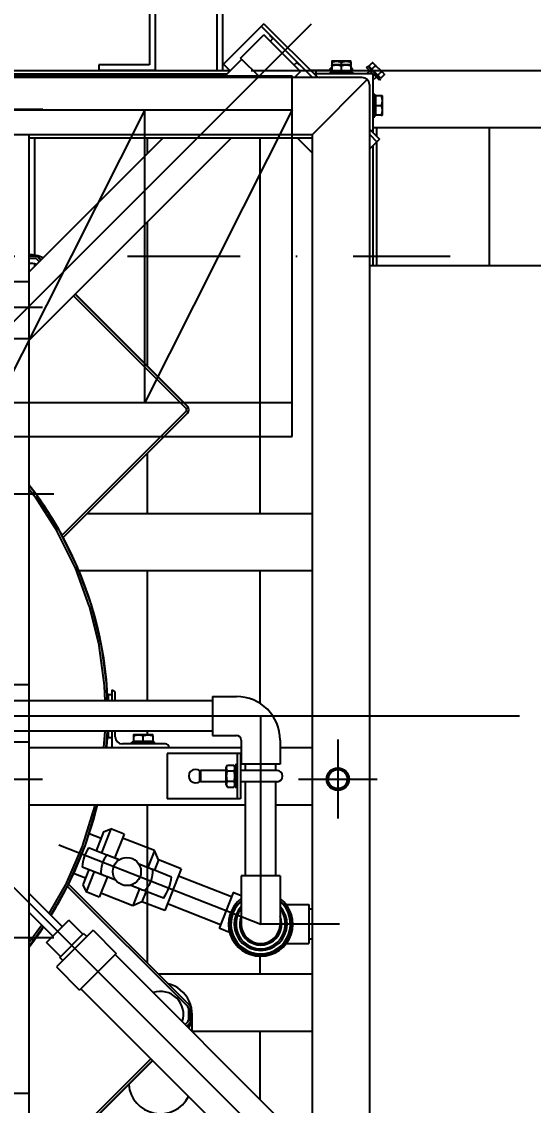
# Model space of a CAD drawing. Extents: x 0 to 21025, y 0 to 14850.
# Drawn here: x 13148 to 13602, y 5277 to 6239 of the extents above; entities that cross this region are included whole.
import ezdxf
from ezdxf import colors
from ezdxf.entities.mleader import LeaderData, LeaderLine
from ezdxf.math import Vec2, Vec3

# ---------------------------------------------------------------- set-up
doc = ezdxf.new("R2010")
doc.units = 0
doc.header["$LTSCALE"] = 200
doc.header["$MEASUREMENT"] = 0
doc.header["$PDMODE"] = 35
doc.header["$PDSIZE"] = 5
for name, pattern in [('CENTER', [2, 1.25, -0.25, 0.25, -0.25]), ('DASHDOT', [1, 0.5, -0.25, 0, -0.25]), ('DASHED2', [0.375, 0.25, -0.125])]:
    doc.linetypes.add(name, pattern=pattern)
for name, color, linetype in [('CENTRO', 1, 'DASHDOT'), ('DIM', 1, 'Continuous'), ('FRL2', 2, 'Continuous'), ('M2', 2, 'Continuous'), ('M3', 3, 'Continuous'), ('M4', 4, 'Continuous'), ('MC1', 8, 'CENTER'), ('MT2', 1, 'DASHED2')]:
    doc.layers.add(name, color=color, linetype=linetype)
doc.styles.add('ROMANS', font='romans.shx')
doc.dimstyles.new('CEMI-1. 25', dxfattribs={"dimscale": 25, "dimtxt": 2.5, "dimasz": 2.5, "dimexe": 1, "dimexo": 1, "dimtad": 1, "dimdec": 0, "dimtxsty": 'ROMANS', "dimcen": 0, "dimclrd": 1, "dimclre": 1, "dimclrt": 3, "dimadec": 0, "dimazin": 2, "dimtfac": 1, "dimtdec": 0, "dimtmove": 0, "dimatfit": 3, "dimfxl": 1.25, "dimlwd": -1, "dimlwe": -1, "dimarcsym": 1})

# ---------------------------------------------------------------- blocks, each defined once
blk = doc.blocks.new('ghfgh')
at = {"layer": 'M2'}
for p, q in [((14185.26, -10445.8), (14185.26, -10480.4)), ((14185.26, -10445.8), (14206.7, -10445.8)), ((14185.26, -10449.76), (13990.77, -10449.76)), ((14185.26, -10476.43), (13990.77, -10476.43)), ((14185.26, -10480.4), (14206.7, -10480.4)), ((14210.84, -10484.54), (14210.84, -10505.98)), ((14245.44, -10484.54), (14245.44, -10505.98)), ((14210.31, -10496.5), (14145.31, -10496.5)), ((14145.31, -10496.5), (14145.31, -10536.5)), ((14207.14, -10496.5), (14207.14, -10536.5)), ((14210.31, -10496.5), (14210.31, -10536.5)), ((14174.14, -10512.2), (14174.84, -10511.5)), ((14174.14, -10520.8), (14174.14, -10512.2)), ((14174.84, -10511.5), (14174.84, -10521.5)), ((14197.44, -10511.5), (14174.84, -10511.5)), ((14197.44, -10508.85), (14198.69, -10506.68)), ((14197.44, -10524.15), (14197.44, -10508.85)), ((14198.69, -10506.68), (14204.19, -10506.68)), ((14198.69, -10511.67), (14204.19, -10511.67)), ((14205.44, -10508.85), (14204.19, -10506.68)), ((14205.44, -10506.5), (14205.44, -10526.5)), ((14207.14, -10506.5), (14205.44, -10506.5)), ((14242.64, -10511.5), (14210.31, -10511.5)), ((14245.44, -10505.98), (14210.84, -10505.98)), ((14214.8, -10511.5), (14214.8, -10505.98)), ((14241.47, -10511.5), (14241.47, -10505.98)), ((14174.14, -10520.8), (14174.84, -10521.5)), ((14197.44, -10521.5), (14174.84, -10521.5)), ((14197.44, -10524.15), (14198.69, -10526.31)), ((14204.19, -10521.32), (14198.69, -10521.32)), ((14205.44, -10524.15), (14204.19, -10526.31)), ((14242.64, -10521.5), (14210.31, -10521.5)), ((14214.8, -10604.96), (14214.8, -10521.5)), ((14241.47, -10604.96), (14241.47, -10521.5)), ((14198.69, -10526.31), (14204.19, -10526.31)), ((14207.14, -10526.5), (14205.44, -10526.5)), ((14210.31, -10536.5), (14145.31, -10536.5)), ((14086.53, -10571.86), (14076.01, -10567.72)), ((14088.81, -10566.05), (14082.23, -10582.8)), ((14095.14, -10563.29), (14086.78, -10584.59)), ((14088.81, -10566.05), (14095.14, -10563.29)), ((14106.93, -10567.92), (14095.14, -10563.29)), ((14106.93, -10567.92), (14098.56, -10589.22)), ((14133.91, -10582.62), (14105.53, -10571.47)), ((14091.73, -10586.53), (14075.44, -10580.14)), ((14133.91, -10582.62), (14127.97, -10597.75)), ((14137.45, -10590.73), (14133.79, -10600.04)), ((14137.45, -10590.73), (14133.91, -10582.62)), ((14157.66, -10598.67), (14137.45, -10590.73)), ((14069.67, -10596.89), (14086.55, -10603.52)), ((14075.76, -10599.28), (14070.39, -10612.95)), ((14080.31, -10601.07), (14073.15, -10619.28)), ((14149.14, -10606.07), (14132.37, -10599.48)), ((14157.66, -10598.67), (14143.03, -10635.9)), ((14072.67, -10607.14), (14062.15, -10603.01)), ((14092.09, -10605.7), (14084.94, -10623.91)), ((14155.22, -10604.87), (14202.3, -10623.36)), ((14245.44, -10604.96), (14210.84, -10604.96)), ((14210.84, -10604.96), (14210.84, -10647.84)), ((14245.44, -10604.96), (14245.44, -10647.84)), ((14070.39, -10612.95), (14073.15, -10619.28)), ((14084.94, -10623.91), (14073.15, -10619.28)), ((14114.71, -10631.5), (14086.34, -10620.35)), ((14120.66, -10616.37), (14114.71, -10631.5)), ((14126.48, -10618.65), (14122.82, -10627.96)), ((14125.06, -10618.1), (14141.83, -10624.68)), ((14203.36, -10620.65), (14191.48, -10650.89)), ((14210.84, -10622.78), (14204.34, -10620.23)), ((14122.82, -10627.96), (14114.71, -10631.5)), ((14143.03, -10635.9), (14122.82, -10627.96)), ((14145.47, -10629.69), (14192.55, -10648.18)), ((14250.79, -10630.54), (14271.02, -10630.54)), ((14271.02, -10630.54), (14271.02, -10665.14)), ((14273.79, -10634.5), (14271.02, -10634.5)), ((14200.63, -10655.3), (14191.91, -10651.87)), ((14250.79, -10665.14), (14271.02, -10665.14)), ((14273.79, -10661.17), (14271.02, -10661.17))]:
    blk.add_line(p, q, dxfattribs=at)
blk.add_circle((14109.44, -10601.22), 12.5, dxfattribs=at)
for centre, radius, start, end in [((14206.7, -10484.54), 38.74, 0, 90), ((14206.7, -10484.54), 4.14, 0, 90), ((14170.31, -10516.5), 6, 48.20905, 311.79095), ((14242.64, -10516.5), 5, 270, 90), ((14109.44, -10601.22), 40, 148.19681, 173.79073), ((14068.46, -10577.24), 2, 336.72414, 342.93103), ((14068.46, -10577.24), 4, 336.72414, 342.93103), ((14109.44, -10601.22), 23, 140.33122, 185.74838), ((14109.44, -10601.22), 23, 312.78589, 4.32881), ((14109.44, -10601.22), 40, 324.07984, 353.03486), ((14204.06, -10620.93), 0.756, 68.55735, 158.55735), ((14228.14, -10647.84), 28.5, 127.37416, 52.62584), ((14228.14, -10647.84), 27, 129.84708, 50.15292), ((14228.14, -10647.84), 26.44, 130.86844, 49.13156), ((14228.14, -10647.84), 23.4, 137.68214, 42.31786), ((14228.14, -10647.84), 21.9, 142.19245, 37.80755), ((14228.14, -10647.84), 18.62, 158.31526, 21.68474), ((14228.14, -10647.84), 17.3, 180, 0), ((14192.19, -10651.17), 0.756, 158.55735, 248.55735)]:
    blk.add_arc(centre, radius, start, end, dxfattribs=at)
for points, weights in [([(14198.69, -10511.67), (14197.25, -10509.18), (14198.69, -10506.68)], [1, 1.15804961504, 1]), ([(14198.69, -10521.32), (14197.32, -10516.5), (14198.69, -10511.67)], [1, 1.1481454356, 1]), ([(14204.19, -10506.68), (14205.63, -10509.18), (14204.19, -10511.67)], [1, 1.15804961504, 1]), ([(14204.19, -10511.67), (14205.56, -10516.5), (14204.19, -10521.32)], [1, 1.1481454356, 1]), ([(14198.69, -10526.31), (14197.25, -10523.82), (14198.69, -10521.32)], [1, 1.15804961504, 1]), ([(14204.19, -10521.32), (14205.63, -10523.82), (14204.19, -10526.31)], [1, 1.15804961504, 1]), ([(14102.55, -10590.78), (14098.74, -10589.29), (14091.73, -10586.53)], [1, 1.05833764344, 1]), ([(14132.37, -10599.48), (14124.4, -10596.35), (14120.07, -10594.65)], [1, 1.07739880307, 1]), ([(14086.55, -10603.52), (14094.81, -10606.76), (14099.3, -10608.52)], [1, 1.08385277719, 1]), ([(14112.76, -10613.27), (14117.09, -10614.97), (14125.06, -10618.1)], [1, 1.07739880307, 1])]:
    blk.add_rational_spline(points, weights, degree=2, dxfattribs=at)
at = {"layer": 'M3'}
for p, q in [((14230.96, -9848.48), (14195.04, -9884.4)), ((14228.72, -9850.73), (14274.26, -9896.27)), ((14230.96, -9848.48), (14278.75, -9896.27)), ((14210.33, -9879.01), (14230.84, -9858.5)), ((14263.37, -9891.03), (14230.84, -9858.5)), ((14236.5, -9864.16), (14239.32, -9861.33)), ((14195.19, -9896.27), (14211.39, -9880.07)), ((14227.59, -9896.27), (14210.33, -9879.01)), ((14201.05, -9890.41), (14195.04, -9884.4)), ((14257.71, -9885.37), (14260.54, -9882.55)), ((14291.27, -9888.22), (14289.77, -9888.22)), ((14289.77, -9889.92), (14289.77, -9888.22)), ((14308.27, -9881.82), (14291.27, -9881.82)), ((14291.27, -9882.58), (14291.27, -9885)), ((14308.27, -9885), (14291.27, -9885)), ((14291.27, -9885.76), (14291.27, -9890.8)), ((14299.77, -9885), (14299.77, -9882.58)), ((14299.77, -9890.8), (14299.77, -9885.76)), ((14308.27, -9882.58), (14308.27, -9885)), ((14308.27, -9885.76), (14308.27, -9890.8)), ((14309.77, -9888.22), (14308.27, -9888.22)), ((14309.77, -9889.92), (14309.77, -9888.22)), ((14322.18, -9887.37), (14323.31, -9886.24)), ((14333.49, -9898.69), (14322.18, -9887.37)), ((14334.62, -9897.55), (14323.31, -9886.24)), ((14324.09, -9886.17), (14327, -9883.25)), ((14324.09, -9886.17), (14327, -9883.25)), ((14326.73, -9888.82), (14324.09, -9886.17)), ((14324.09, -9886.17), (14324.09, -9886.17)), ((14324.94, -9887.87), (14325.36, -9887.44)), ((14329.65, -9885.9), (14326.73, -9888.82)), ((14326.75, -9888.83), (14326.73, -9888.82)), ((14326.75, -9888.83), (14329.66, -9885.91)), ((14334.69, -9896.78), (14326.75, -9888.83)), ((14327.82, -9883.25), (14327, -9883.25)), ((14337.61, -9893.04), (14327.82, -9883.25)), ((14329.66, -9885.91), (14329.65, -9885.9)), ((14318.24, -9896.27), (13197.29, -9896.27)), ((13248.23, -9889.92), (14200.56, -9889.92)), ((13251.41, -9893.1), (14198.37, -9893.1)), ((14027.77, -9896.27), (14027.77, -9893.1)), ((14127.77, -9896.27), (14127.77, -9893.1)), ((14258.12, -9896.27), (14263.37, -9891.03)), ((14291.27, -9889.92), (14272.4, -9889.92)), ((14273.79, -9947.07), (14322.73, -9898.13)), ((14327.77, -9893.1), (14275.58, -9893.1)), ((14276.97, -9889.92), (14276.97, -9893.22)), ((14289.77, -9891.4), (14309.77, -9891.4)), ((14289.77, -9891.4), (14289.77, -9893.1)), ((14308.27, -9890.8), (14291.27, -9890.8)), ((14292.07, -9891.4), (14292.07, -9890.8)), ((14307.47, -9891.4), (14307.47, -9890.8)), ((14308.27, -9889.92), (14324.73, -9889.92)), ((14309.77, -9891.4), (14309.77, -9893.1)), ((14322.11, -9893.1), (14325.01, -9890.2)), ((14327.77, -9893.1), (14327.77, -9945.29)), ((14327.77, -9898.75), (14330.66, -9895.86)), ((14334.95, -9891.2), (14332.04, -9894.12)), ((14332.05, -9894.13), (14334.96, -9891.22)), ((14333, -9895.93), (14333.42, -9895.5)), ((14333.49, -9898.69), (14334.62, -9897.55)), ((14334.49, -9889.92), (14674.59, -9889.92)), ((14337.61, -9893.86), (14334.69, -9896.78)), ((14334.69, -9896.78), (14337.61, -9893.86)), ((14334.69, -9896.78), (14334.69, -9896.78)), ((14334.96, -9891.22), (14334.95, -9891.2)), ((14337.61, -9893.04), (14337.61, -9893.86)), ((14324.59, -9902.62), (14324.59, -11023.57)), ((14327.77, -9911.1), (14329.47, -9911.1)), ((14329.47, -9931.1), (14329.47, -9911.1)), ((14329.47, -9913.4), (14330.07, -9913.4)), ((14335.11, -9912.6), (14330.07, -9912.6)), ((14330.07, -9912.6), (14330.07, -9929.6)), ((14335.87, -9912.6), (14335.87, -9929.6)), ((14330.07, -9921.1), (14335.11, -9921.1)), ((14327.77, -9931.1), (14329.47, -9931.1)), ((14329.47, -9928.8), (14330.07, -9928.8)), ((14335.11, -9929.6), (14330.07, -9929.6)), ((14273.79, -9947.07), (13241.74, -9947.07)), ((14022.46, -9947.07), (14022.46, -10979.12)), ((14273.79, -9947.07), (14273.79, -10979.12)), ((14324.59, -9942.11), (14333.49, -9951.01)), ((14324.59, -9946.6), (14331.25, -9953.26)), ((14327.64, -9943.9), (14327.77, -9943.9)), ((14327.77, -9940.72), (14623.79, -9940.72)), ((14330.94, -9940.72), (14330.94, -9948.46)), ((14430.94, -9940.72), (14430.94, -10063.1)), ((14273.79, -9950.25), (14022.46, -9950.25)), ((14022.46, -10129.81), (14202.03, -9950.25)), ((14022.46, -10069), (14141.22, -9950.25)), ((14027.77, -10054.02), (14027.77, -9950.25)), ((14127.77, -9963.7), (14127.77, -9950.25)), ((14227.77, -10283.26), (14227.77, -9950.25)), ((14273.79, -9963.15), (14260.89, -9950.25)), ((14333.49, -9951.01), (14324.59, -9959.91)), ((14327.77, -9956.74), (14327.77, -10063.1)), ((14330.94, -9953.56), (14330.94, -10063.1)), ((14127.77, -10152.59), (14127.77, -10024.51)), ((14029.75, -10054.57), (14022.46, -10054.57)), ((14027.89, -10054.77), (14022.46, -10054.77)), ((14022.46, -10056.77), (14027.89, -10056.77)), ((14027.77, -10063.7), (14027.77, -10061.88)), ((14029.31, -10057.36), (14031.71, -10059.76)), ((14033.32, -10058.14), (14029.75, -10054.57)), ((14030.72, -10055.94), (14033.12, -10058.34)), ((14324.59, -10063.1), (14724.59, -10063.1)), ((13493.07, -10077.3), (14022.46, -10077.3)), ((14062.11, -10090.16), (14161.85, -10189.9)), ((14063.53, -10088.75), (14163.27, -10188.48)), ((14162.76, -10187.58), (14063.72, -10088.55)), ((13493.07, -10128.1), (14022.46, -10128.1)), ((14051.54, -10303.04), (14161.85, -10192.73)), ((14163.27, -10194.14), (14052.87, -10304.54)), ((14127.77, -10283.26), (14127.77, -10229.64)), ((14029.72, -10267.49), (14022.46, -10258.47)), ((14028.16, -10268.74), (14022.46, -10261.66)), ((14027.21, -10264.37), (14025.78, -10265.79)), ((14047.58, -10299.12), (14028.28, -10268.92)), ((14049.27, -10298.04), (14029.97, -10267.84)), ((14074.14, -10283.26), (14273.79, -10283.26)), ((14063.61, -10331.41), (14047.69, -10299.31)), ((14065.41, -10330.52), (14049.48, -10298.42)), ((14051.54, -10303.04), (14052.96, -10304.45)), ((14052.76, -10304.25), (14052.71, -10304.25)), ((14076.06, -10365.25), (14063.7, -10331.61)), ((14077.94, -10364.56), (14065.58, -10330.92)), ((14066.92, -10334.06), (14273.79, -10334.06)), ((14127.77, -10449.76), (14127.77, -10334.06)), ((14227.77, -10452.03), (14227.77, -10334.06)), ((14084.77, -10400.24), (14076.12, -10365.46)), ((14086.71, -10399.76), (14078.06, -10364.98)), ((14089.65, -10435.96), (14084.81, -10400.45)), ((14091.63, -10435.69), (14086.8, -10400.18)), ((13837.77, -10435.1), (14022.46, -10435.1)), ((14090.04, -10449.76), (14089.67, -10436.18)), ((14092.04, -10449.76), (14091.67, -10436.13)), ((14092.77, -10444.1), (14092.77, -10449.76)), ((14092.77, -10444.1), (14095.94, -10444.1)), ((14096.07, -10440.3), (14095.94, -10440.3)), ((14095.94, -10440.3), (14095.94, -10449.76)), ((14099.12, -10449.76), (14099.12, -10443.34)), ((14089.1, -10491.1), (14090.29, -10476.43)), ((14091.1, -10491.1), (14092.3, -10476.43)), ((14092.77, -10476.43), (14092.77, -10482.1)), ((14095.94, -10476.43), (14095.94, -10491.1)), ((14099.12, -10481.57), (14099.12, -10476.43)), ((14127.77, -10479.82), (14127.77, -10476.43)), ((13969.27, -10485.9), (14022.46, -10485.9)), ((14092.77, -10482.1), (14095.94, -10482.1)), ((14133.94, -10486.22), (14113.94, -10486.22)), ((14113.94, -10487.92), (14113.94, -10486.22)), ((14132.44, -10479.82), (14115.44, -10479.82)), ((14115.44, -10480.58), (14115.44, -10485.62)), ((14132.44, -10485.62), (14115.44, -10485.62)), ((14116.24, -10486.22), (14116.24, -10485.62)), ((14123.94, -10485.62), (14123.94, -10480.58)), ((14131.64, -10486.22), (14131.64, -10485.62)), ((14132.44, -10480.58), (14132.44, -10485.62)), ((14133.94, -10487.92), (14133.94, -10486.22)), ((14022.46, -10491.1), (14210.84, -10491.1)), ((14143.69, -10487.92), (14105.47, -10487.92)), ((14146.74, -10491.1), (14146.74, -10490.97)), ((14245.44, -10491.1), (14273.79, -10491.1)), ((14022.46, -10541.9), (14214.8, -10541.9)), ((14070.37, -10577.83), (14080.89, -10543.56)), ((14080.94, -10543.35), (14081.22, -10541.9)), ((14082.91, -10543.73), (14083.26, -10541.9)), ((14127.77, -10682.55), (14127.77, -10541.9)), ((14241.47, -10541.9), (14273.79, -10541.9)), ((14072.28, -10578.41), (14082.8, -10544.15)), ((14056.13, -10610.95), (14070.3, -10578.03)), ((14057.97, -10611.74), (14072.13, -10578.82)), ((14040.6, -10638.45), (14056.04, -10611.15)), ((14052.29, -10650.14), (14022.46, -10620.31)), ((14042.07, -10639.92), (14057.78, -10612.13)), ((14056.42, -10614.04), (14057.84, -10612.62)), ((14056.42, -10614.04), (14163.51, -10721.12)), ((14166.29, -10721.08), (14057.64, -10612.43)), ((14043.81, -10658.63), (14022.46, -10637.28)), ((14033.86, -10648.68), (14022.46, -10664.55)), ((14038.15, -10664.28), (14057.95, -10644.49)), ((14070.33, -10656.86), (14057.95, -10644.49)), ((14035.29, -10650.11), (14022.46, -10667.98)), ((14079.52, -10653.32), (14046.99, -10685.85)), ((14049.82, -10677.37), (14071.03, -10656.15)), ((14073.86, -10658.98), (14071.03, -10656.15)), ((14079.52, -10653.32), (14100.02, -10673.83)), ((14024.99, -10661.03), (14026.42, -10662.46)), ((14050.53, -10676.66), (14038.15, -10664.28)), ((14052.65, -10680.19), (14049.82, -10677.37)), ((14100.02, -10673.83), (14067.5, -10706.36)), ((14098.96, -10674.89), (14273.79, -10849.72)), ((14227.77, -10692.13), (14227.77, -10676.33)), ((14046.99, -10685.85), (14067.5, -10706.36)), ((14137.34, -10692.13), (14273.79, -10692.13)), ((14068.56, -10705.3), (14273.79, -10910.53)), ((14164.09, -10722.54), (14164.09, -10733.22)), ((14166.09, -10733.22), (14166.09, -10722.54)), ((14166.29, -10735.08), (14166.29, -10721.08)), ((14163.51, -10734.64), (14161.11, -10737.04)), ((14164.92, -10736.05), (14162.52, -10738.45)), ((14162.72, -10738.65), (14166.29, -10735.08)), ((14167.3, -10743.22), (14167.3, -10728.08)), ((14167.3, -10742.93), (14273.79, -10742.93)), ((14227.77, -10803.7), (14227.77, -10742.93)), ((14130.7, -10767.44), (14030.97, -10867.18)), ((14132.12, -10768.86), (14032.38, -10868.6)), ((14033.28, -10868.08), (14132.31, -10769.05)), ((14022.46, -10798.1), (13493.07, -10798.1))]:
    blk.add_line(p, q, dxfattribs=at)
for radius in [10, 8.5]:
    blk.add_circle((14296.59, -10519.1), radius, dxfattribs=at)
for centre, radius, start, end in [((14280.02, -9893.22), 3.05, 180, 270), ((14318.24, -9902.62), 6.35, 0, 90), ((14327.64, -9940.85), 3.05, 180, 270), ((14022.75, -10081.7), 28.13, 64.04691, 90.58095), ((14022.75, -10081.7), 20.44, 71.68721, 90.79952), ((14027.89, -10058.77), 4, 45, 90), ((14027.89, -10058.77), 2, 45, 90), ((14159.22, -10191.12), 5, 22.31099, 45), ((14160.44, -10191.31), 2, 315, 45), ((14160.44, -10191.31), 4, 315, 45), ((13757.77, -10463.1), 335, 28.60604, 37.80193), ((14026.6, -10270), 2, 32.58621, 38.7931), ((14026.6, -10270), 4, 32.58621, 38.7931), ((14045.9, -10300.19), 2, 26.37931, 32.58621), ((14045.9, -10300.19), 4, 26.37931, 32.58621), ((13757.77, -10463.1), 335, 2.28132, 28.32408), ((14061.82, -10332.3), 2, 20.17241, 26.37931), ((14061.82, -10332.3), 4, 20.17241, 26.37931), ((14074.18, -10365.94), 2, 13.96552, 20.17241), ((14074.18, -10365.94), 4, 13.96552, 20.17241), ((14082.83, -10400.72), 2, 7.75862, 13.96552), ((14082.83, -10400.72), 4, 7.75862, 13.96552), ((14087.67, -10436.23), 2, 1.55172, 7.75862), ((14087.67, -10436.23), 4, 1.55172, 7.75862), ((14096.07, -10443.34), 3.05, 0, 90), ((13757.77, -10463.1), 335, 355.20551, 357.71868), ((14105.47, -10481.57), 6.35, 180, 270), ((14143.69, -10490.97), 3.05, 0, 90), ((13757.77, -10463.1), 335, 333.37994, 346.39518), ((14078.98, -10542.98), 2, 342.93103, 349.13793), ((14078.98, -10542.98), 4, 342.93103, 349.13793), ((14068.46, -10577.24), 2, 336.72414, 342.93103), ((14068.46, -10577.24), 4, 336.72414, 342.93103), ((14054.3, -10610.16), 2, 330.51724, 336.72414), ((13757.77, -10463.1), 335, 328.11261, 333.1672), ((14054.3, -10610.16), 4, 330.51724, 336.72414), ((13757.77, -10463.1), 335, 322.19807, 326.01376), ((14139.17, -10728.08), 28.13, 334.04691, 75.9292), ((14139.17, -10728.08), 20.44, 341.68721, 108.31279), ((14162.09, -10722.54), 2, 0, 45), ((14162.09, -10722.54), 4, 0, 45), ((14162.09, -10733.22), 2, 315, 0), ((14162.09, -10733.22), 4, 315, 0), ((14139.17, -10788.08), 28.13, 184.42648, 332.81541)]:
    blk.add_arc(centre, radius, start, end, dxfattribs=at)
for points, knots in [([(14238.95, -9861.7), (14238.69, -9861.5), (14238.44, -9861.27), (14238.2, -9861.04), (14237.84, -9860.67), (14237.49, -9860.25), (14236.91, -9859.44), (14236.67, -9859.04), (14236.29, -9858.42), (14236.13, -9858.16), (14235.98, -9857.99), (14235.97, -9857.97), (14235.95, -9857.96)], [-0.098383, -0.098383, -0.098383, -0.098383, 0, 0, 0, 0.1543099, 0.1543099, 0.3086197, 0.3086197, 0.4592722, 0.4592722, 0.4769061, 0.4769061, 0.4769061, 0.4769061]), ([(14263.91, -9885.92), (14263.89, -9885.9), (14263.88, -9885.89), (14263.71, -9885.74), (14263.45, -9885.58), (14262.83, -9885.2), (14262.43, -9884.96), (14261.61, -9884.38), (14261.19, -9884.03), (14260.83, -9883.67), (14260.6, -9883.43), (14260.37, -9883.18), (14260.16, -9882.92)], [-0.4769061, -0.4769061, -0.4769061, -0.4769061, -0.4592722, -0.4592722, -0.3086197, -0.3086197, -0.1543099, -0.1543099, 0, 0, 0, 0.0984534, 0.0984534, 0.0984534, 0.0984534])]:
    blk.add_open_spline(points, degree=3, knots=knots, dxfattribs=at)
for points, weights in [([(14291.27, -9881.82), (14291.27, -9881.82), (14291.27, -9882.58)], [1, 1.0379548493, 1]), ([(14291.27, -9882.58), (14293.55, -9881.82), (14295.52, -9881.82)], [1, 1.0379548493, 1]), ([(14291.27, -9885), (14291.27, -9885), (14291.27, -9885.76)], [1, 1.0379548493, 1]), ([(14291.27, -9885.76), (14293.55, -9885), (14295.52, -9885)], [1, 1.0379548493, 1]), ([(14295.52, -9881.82), (14297.49, -9881.82), (14299.77, -9882.58)], [1, 1.0379548493, 1]), ([(14295.52, -9885), (14297.49, -9885), (14299.77, -9885.76)], [1, 1.0379548493, 1]), ([(14299.77, -9882.58), (14302.05, -9881.82), (14304.02, -9881.82)], [1, 1.0379548493, 1]), ([(14299.77, -9885.76), (14302.05, -9885), (14304.02, -9885)], [1, 1.0379548493, 1]), ([(14304.02, -9881.82), (14305.99, -9881.82), (14308.27, -9882.58)], [1, 1.0379548493, 1]), ([(14304.02, -9885), (14305.99, -9885), (14308.27, -9885.76)], [1, 1.0379548493, 1]), ([(14308.27, -9882.58), (14308.27, -9881.82), (14308.27, -9881.82)], [1, 1.03795484931, 1]), ([(14308.27, -9885.76), (14308.27, -9885), (14308.27, -9885)], [1, 1.03795484931, 1]), ([(14327, -9883.25), (14327.5, -9883.25), (14327.89, -9883.33)], [1, 1.00447465467, 1]), ([(14329.58, -9885.01), (14329.65, -9885.4), (14329.65, -9885.9)], [1, 1.00447465467, 1]), ([(14329.66, -9885.91), (14330.41, -9886.16), (14331.03, -9886.47)], [1, 1.00447465467, 1]), ([(14334.4, -9889.83), (14334.7, -9890.45), (14334.95, -9891.2)], [1, 1.00447465467, 1]), ([(14334.96, -9891.22), (14335.46, -9891.22), (14335.85, -9891.29)], [1, 1.00447465467, 1]), ([(14337.54, -9892.97), (14337.61, -9893.36), (14337.61, -9893.86)], [1, 1.00447465467, 1]), ([(14335.87, -9912.6), (14335.87, -9912.6), (14335.11, -9912.6)], [1, 1.0379548493, 1]), ([(14335.11, -9912.6), (14335.87, -9914.87), (14335.87, -9916.85)], [1, 1.0379548493, 1]), ([(14335.87, -9916.85), (14335.87, -9918.82), (14335.11, -9921.1)], [1, 1.0379548493, 1]), ([(14335.11, -9921.1), (14335.87, -9923.37), (14335.87, -9925.35)], [1, 1.0379548493, 1]), ([(14335.87, -9925.35), (14335.87, -9927.32), (14335.11, -9929.6)], [1, 1.0379548493, 1]), ([(14335.11, -9929.6), (14335.87, -9929.6), (14335.87, -9929.6)], [1, 1.03795484931, 1]), ([(14115.44, -10479.82), (14115.44, -10479.82), (14115.44, -10480.58)], [1, 1.0379548493, 1]), ([(14115.44, -10480.58), (14117.72, -10479.82), (14119.69, -10479.82)], [1, 1.0379548493, 1]), ([(14119.69, -10479.82), (14121.67, -10479.82), (14123.94, -10480.58)], [1, 1.0379548493, 1]), ([(14123.94, -10480.58), (14126.22, -10479.82), (14128.19, -10479.82)], [1, 1.0379548493, 1]), ([(14128.19, -10479.82), (14130.17, -10479.82), (14132.44, -10480.58)], [1, 1.0379548493, 1]), ([(14132.44, -10480.58), (14132.44, -10479.82), (14132.44, -10479.82)], [1, 1.03795484931, 1]), ([(14288.53, -10513.5), (14288.31, -10516.12), (14288.12, -10518.39)], [1, 1.0379548493, 1]), ([(14292.97, -10511.41), (14290.91, -10512.38), (14288.53, -10513.5)], [1, 1.0379548493, 1]), ([(14297.41, -10509.32), (14295.03, -10510.44), (14292.97, -10511.41)], [1, 1.0379548493, 1]), ([(14301.44, -10512.11), (14299.57, -10510.82), (14297.41, -10509.32)], [1, 1.03795484931, 1]), ([(14305.47, -10514.91), (14303.31, -10513.41), (14301.44, -10512.11)], [1, 1.03795484931, 1]), ([(14305.06, -10519.8), (14305.25, -10517.53), (14305.47, -10514.91)], [1, 1.0379548493, 1]), ([(14288.12, -10518.39), (14287.93, -10520.66), (14287.71, -10523.28)], [1, 1.0379548493, 1]), ([(14287.71, -10523.28), (14289.87, -10524.78), (14291.75, -10526.08)], [1, 1.0379548493, 1]), ([(14300.22, -10526.79), (14302.28, -10525.81), (14304.66, -10524.69)], [1, 1.0379548493, 1]), ([(14304.66, -10524.69), (14304.87, -10522.07), (14305.06, -10519.8)], [1, 1.0379548493, 1]), ([(14291.75, -10526.08), (14293.62, -10527.38), (14295.78, -10528.88)], [1, 1.0379548493, 1]), ([(14295.78, -10528.88), (14298.16, -10527.76), (14300.22, -10526.79)], [1, 1.0379548493, 1])]:
    blk.add_rational_spline(points, weights, degree=2, dxfattribs=at)
at = {"layer": 'MC1', "ltscale": 5}
for p, q in [((13838.39, -10283.48), (14273.39, -9848.48)), ((14044.66, -10266.31), (13864.66, -10266.31)), ((14228.14, -10647.84), (14228.14, -10463.1)), ((13937.39, -10543.72), (14372.38, -10978.72)), ((14048.94, -10577.45), (14228.14, -10647.84)), ((14298.02, -10647.84), (14228.14, -10647.84)), ((14044.56, -10659.99), (13864.56, -10659.99))]:
    blk.add_line(p, q, dxfattribs=at)
at = {"layer": 'MC1', "ltscale": 2.5}
for p, q in [((13964.87, -9924.27), (14034.87, -9924.27)), ((13964.66, -10100.1), (14034.66, -10100.1)), ((14296.59, -10484.1), (14296.59, -10554.1)), ((13964.66, -10519.1), (14034.66, -10519.1)), ((14261.59, -10519.1), (14331.59, -10519.1))]:
    blk.add_line(p, q, dxfattribs=at)
at = {"layer": 'MC1', "ltscale": 10}
blk.add_line((13057.77, -10463.1), (14457.77, -10463.1), dxfattribs=at)
blk = doc.blocks.new('fgfgd')
at = {"layer": 'CENTRO'}
blk.add_line((1351.06, -29207.01), (-1136.35, -29207.01), dxfattribs=at)
at = {"layer": 'DIM'}
for p, q in [((-996.2, -29337.01), (-865.3, -29077.01)), ((-865.3, -29077.01), (-865.3, -29337.01)), ((-865.3, -29337.01), (-734.4, -29077.01))]:
    blk.add_line(p, q, dxfattribs=at)
at = {"layer": 'M3'}
for p, q in [((-996.2, -29047.01), (-996.2, -29367.01)), ((1143.8, -29047.01), (-996.2, -29047.01)), ((1143.8, -29077.01), (-996.2, -29077.01)), ((1143.8, -29337.01), (-996.2, -29337.01)), ((1143.8, -29367.01), (-996.2, -29367.01))]:
    blk.add_line(p, q, dxfattribs=at)
blk = doc.blocks.new('u6')
at = {"layer": 'M4'}
for p, q in [((-1668.55, -18441.7), (-1668.55, -18591.7)), ((-1668.55, -18441.7), (-1618.55, -18441.7)), ((-1618.55, -18441.7), (-1618.55, -18446.7)), ((-1663.55, -18446.7), (-1663.55, -18586.7)), ((-1663.55, -18446.7), (-1618.55, -18446.7)), ((-1668.55, -18591.7), (-1618.55, -18591.7)), ((-1663.55, -18586.7), (-1618.55, -18586.7)), ((-1618.55, -18586.7), (-1618.55, -18591.7))]:
    blk.add_line(p, q, dxfattribs=at)
blk = doc.blocks.new('jk')
at = {"layer": 'M4'}
for p, q in [((-45575.07, -24878.93), (-45575.07, -24078.93)), ((-48775.07, -24878.93), (-45575.07, -24878.93))]:
    blk.add_line(p, q, dxfattribs=at)
at = {"layer": 'MT2'}
blk.add_line((-45580.07, -24878.93), (-45580.07, -24078.93), dxfattribs=at)
at = {"layer": 'M4', "xscale": -1}
blk.add_blockref('u6', (-47303.62, -6287.23), dxfattribs=at)
blk = doc.blocks.new('*D64')
at = {"layer": 'Defpoints', "color": 0, "transparency": 16777216}
for p in [(13326.08, 6995.46), (13326.08, 6195.46), (14024.85, 6195.46)]:
    blk.add_point(p, dxfattribs=at)
at = {"layer": 'DIM', "color": 1, "transparency": 16777216}
for p, q in [((13351.08, 6995.46), (14049.85, 6995.46)), ((14024.85, 6932.96), (14024.85, 6257.96)), ((13351.08, 6195.46), (14049.85, 6195.46))]:
    blk.add_line(p, q, dxfattribs=at)
for points in [[(14014.43, 6932.96), (14035.27, 6932.96), (14024.85, 6995.46)], [(14014.43, 6257.96), (14035.27, 6257.96), (14024.85, 6195.46)]]:
    blk.add_solid(points, dxfattribs=at)
at = {"layer": 'DIM', "color": 3, "transparency": 16777216, "insert": (13977.98, 6595.46), "char_height": 62.5, "attachment_point": 5, "rotation": 90, "style": 'ROMANS'}
blk.add_mtext('800', dxfattribs=at)
blk = doc.blocks.new('*D69')
at = {"layer": 'Defpoints', "color": 0, "transparency": 16777216}
for p in [(13856.08, 7781.34), (9225.72, 6995.46), (13856.08, 6013.17)]:
    blk.add_point(p, dxfattribs=at)
at = {"layer": 'DIM', "color": 1, "transparency": 16777216}
for p, q in [((9225.72, 7020.46), (9225.72, 7806.34)), ((13856.08, 6038.17), (13856.08, 7806.34)), ((9288.22, 7781.34), (13793.58, 7781.34))]:
    blk.add_line(p, q, dxfattribs=at)
for points in [[(9288.22, 7791.76), (9288.22, 7770.92), (9225.72, 7781.34)], [(13793.58, 7791.76), (13793.58, 7770.92), (13856.08, 7781.34)]]:
    blk.add_solid(points, dxfattribs=at)
at = {"layer": 'DIM', "color": 3, "transparency": 16777216, "insert": (11540.9, 7828.21), "char_height": 62.5, "attachment_point": 5, "style": 'ROMANS'}
blk.add_mtext('4630', dxfattribs=at)

msp = doc.modelspace()

# ---------------------------------------------------------------- block references
at = {"layer": 'DIM'}
for name, p in [('jk', (58901.15, 31074.39)), ('ghfgh', (-868.52, 16085.38))]:
    msp.add_blockref(name, p, dxfattribs=at)
at = {"layer": 'DIM', "rotation": 180}
msp.add_blockref('fgfgd', (12391.48, -23176.55), dxfattribs=at)

# ---------------------------------------------------------------- dimensions: what is measured, and where the dimension line sits
at = {"layer": 'DIM'}
dim = msp.add_linear_dim(base=(13856.08, 7781.34), p1=(9225.72, 6995.46), p2=(13856.08, 6013.17), dimstyle='CEMI-1. 25', dxfattribs=at)
dim.commit()
dim.dimension.update_dxf_attribs({"geometry": '*D69', "text_midpoint": (11540.9, 7828.21)})
dim = msp.add_linear_dim(base=(14024.85, 6195.46), p1=(13326.08, 6995.46), p2=(13326.08, 6195.46), angle=90, dimstyle='CEMI-1. 25', dxfattribs=at)
dim.commit()
dim.dimension.update_dxf_attribs({"geometry": '*D64', "text_midpoint": (13977.98, 6595.46)})

# ---------------------------------------------------------------- leaders
at = {"layer": 'FRL2'}
ml = msp.add_multileader_mtext('Standard', dxfattribs=at)
ml.set_content('10', color=3)
ml.set_leader_properties(color=1)
ml.build(insert=Vec2(0, 0))
ml.multileader.update_dxf_attribs({"text_left_attachment_type": 6, "text_right_attachment_type": 6, "dogleg_length": 50, "arrow_head_size": 100})
ctx = ml.context
ctx.base_point, ctx.char_height, ctx.arrow_head_size, ctx.landing_gap_size, ctx.plane_origin = Vec3(13221.42, 4847.02), 100, 100, 0.09, Vec3(12889.25, 5622.28)
ctx.left_attachment, ctx.right_attachment = 6, 6
notes = []
notes.append((ctx, [(0, (1, 1, 0), (13171.42, 4847.02), (1, 0), 50, [(0, [(12889.25, 5622.28)], 0, [])])]))
ctx.mtext.insert, ctx.mtext.flow_direction = Vec3(13221.51, 4967.02), 5
for ctx, leaders in notes:
    for number, flags, end, landing, length, lines in leaders:
        leader = LeaderData()
        leader.index, (leader.has_last_leader_line, leader.has_dogleg_vector, leader.attachment_direction) = number, flags
        leader.last_leader_point, leader.dogleg_vector, leader.dogleg_length = Vec3(end), Vec3(landing), length
        for number, points, colour, breaks in lines:
            line = LeaderLine()
            line.index, line.vertices, line.color, line.breaks = number, Vec3.list(points), colors.encode_raw_color(colour), breaks
            leader.lines.append(line)
        ctx.leaders.append(leader)

doc.saveas('drawing.dxf')
